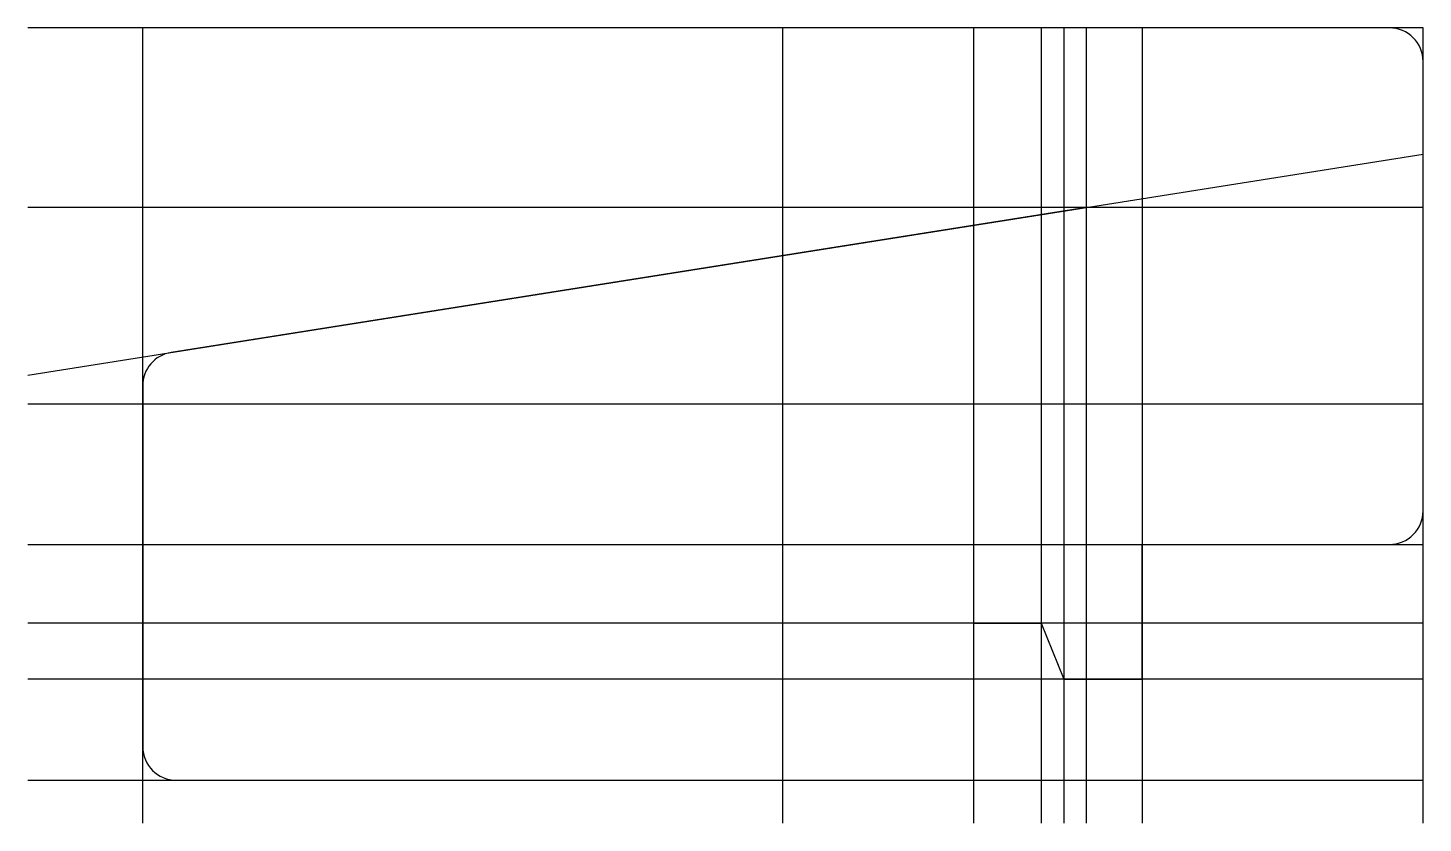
# Model space of a CAD drawing. Extents: x -10 to 114, y -4 to 67.
import ezdxf

# ---------------------------------------------------------------- set-up
doc = ezdxf.new("R2010")
doc.units = 0
doc.layers.get('0').update_dxf_attribs({"linetype": 'CONTINUOUS'})

msp = doc.modelspace()

# ---------------------------------------------------------------- linework, layer by layer
at = {"linetype": 'CONTINUOUS'}
for p, q in [((114, 67), (-10.22, 67)), ((0, -3.81), (0, 67)), ((57, -3.81), (57, 67)), ((74, -3.81), (74, 67)), ((80, 67), (80, -3.81)), ((82, 67), (82, -3.81)), ((84, 67), (84, -3.81)), ((111, 67), (84, 67)), ((84, 67), (84, 51)), ((89, 67), (89, -3.81)), ((114, -3.81), (114, 67)), ((114, 24), (114, 64)), ((-10.22, 36.08), (114, 55.75)), ((114, 51), (-10.22, 51)), ((84, 51), (2.53, 38.1)), ((0, 35.13), (0, 3)), ((114, 33.5), (-10.22, 33.5)), ((-10.22, 21), (114, 21)), ((89, 9), (89, 21)), ((89, 21), (111, 21)), ((114, 14), (-10.22, 14)), ((74, 0), (74, 14)), ((74, 14), (80, 14)), ((80, 14), (82, 9)), ((114, 9), (-10.22, 9)), ((82, 9), (89, 9)), ((-10.22, 0), (114, 0)), ((3, 0), (74, 0))]:
    msp.add_line(p, q, dxfattribs=at)
for centre, start, end in [((111, 64), 0, 90), ((3, 35.14), 99.0133, 180.1345), ((111, 24), 270, 0), ((3, 3), 180, 270)]:
    msp.add_arc(centre, 3, start, end, dxfattribs=at)

doc.saveas('drawing.dxf')
